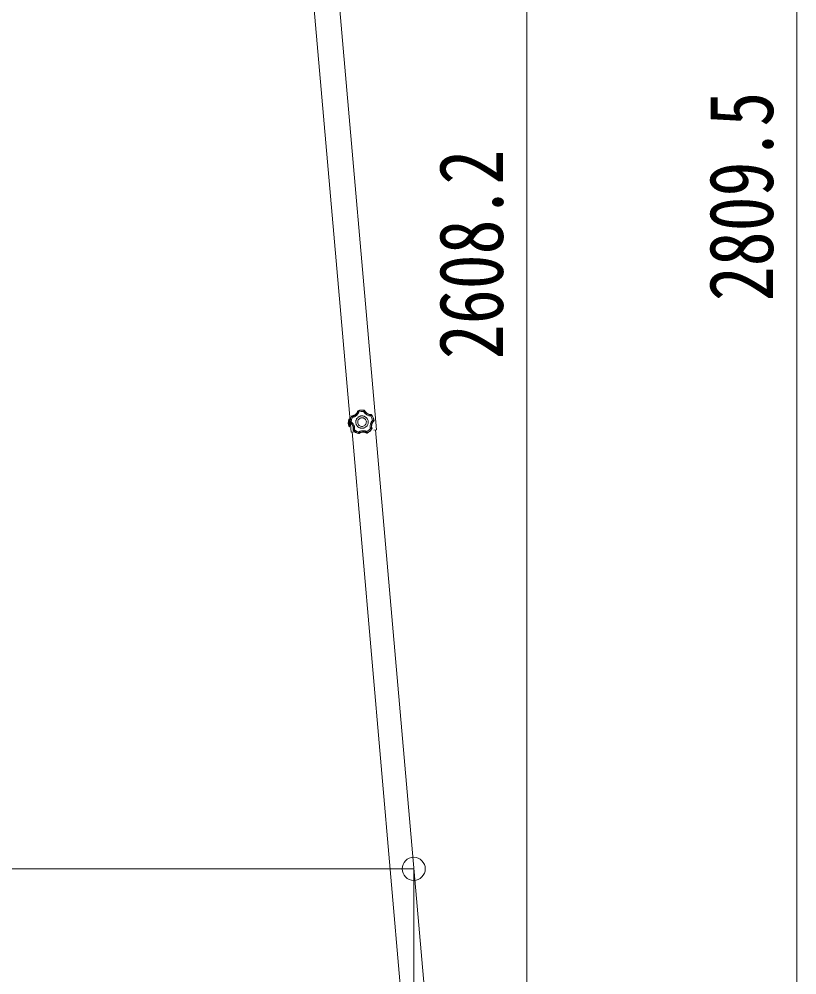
# Model space of a CAD drawing. Units: millimetres at full size, sheet at 1:40. Extents: x -11181 to 11305, y -7804 to 7716.
# Drawn here: x -7164 to -5814, y -4558 to -2898 of the extents above; entities that cross this region are included whole.
import ezdxf
from ezdxf.enums import TextEntityAlignment as Align

# ---------------------------------------------------------------- set-up
doc = ezdxf.new("R2010")
doc.units = ezdxf.units.MM
doc.header["$LTSCALE"] = 40
doc.header["$PDMODE"] = 32
doc.header["$PDSIZE"] = 40
for name, color, linetype, lineweight in [('0-0_0', 7, 'Continuous', 9), ('0-A_寸法', 6, 'Continuous', 9), ('1-1_GLASS', 4, 'Continuous', 9), ('1-2_GLASS_SEAL', 4, 'Continuous', 9), ('1-A', 6, 'Continuous', 9)]:
    doc.layers.add(name, color=color, linetype=linetype, lineweight=lineweight)
doc.styles.add('ＭＳ ゴシック', font='')
doc.styles.get('ＭＳ ゴシック').set_extended_font_data('MS Gothic')

msp = doc.modelspace()

# ---------------------------------------------------------------- linework, layer by layer
at = {"layer": '0-0_0', "color": 6}
for p, q in [((-5813.82, -4606.71), (-5813.82, -1797.21)), ((-6282.84, -1998.51), (-6282.84, -4606.71))]:
    msp.add_line(p, q, dxfattribs=at)
at = {"layer": '1-1_GLASS'}
for p, q in [((-6575.9, -3578.12), (-6576.22, -3578.45)), ((-6575.9, -3578.12), (-6576.22, -3578.45)), ((-6575.99, -3578.76), (-6576.22, -3578.45)), ((-6575.67, -3578.43), (-6575.99, -3578.76)), ((-6575.67, -3578.43), (-6575.99, -3578.76)), ((-6575.9, -3578.12), (-6575.67, -3578.43)), ((-6565.01, -3577.68), (-6564.82, -3577.34)), ((-6564.65, -3577.97), (-6565.01, -3577.68)), ((-6564.65, -3577.97), (-6565.01, -3577.69)), ((-6564.46, -3577.63), (-6564.82, -3577.34)), ((-6564.46, -3577.63), (-6564.82, -3577.34)), ((-6564.46, -3577.63), (-6564.65, -3577.97)), ((-6552.89, -3585.31), (-6552.67, -3585)), ((-6552.25, -3585.2), (-6552.67, -3585)), ((-6552.25, -3585.2), (-6552.66, -3585)), ((-6592.16, -3593.04), (-6591.45, -3592.99)), ((-6592.16, -3593.04), (-6591.71, -3599.53)), ((-6591.25, -3606.01), (-6591.71, -3599.53)), ((-6591.45, -3592.99), (-6590.54, -3605.96)), ((-6589.94, -3598.43), (-6589.58, -3598.3)), ((-6589.94, -3598.43), (-6589.72, -3598.83)), ((-6589.94, -3598.43), (-6589.72, -3598.83)), ((-6589.36, -3598.71), (-6589.72, -3598.83)), ((-6589.58, -3598.3), (-6589.36, -3598.71)), ((-6589.57, -3598.3), (-6589.36, -3598.7)), ((-6586.87, -3587.39), (-6587.25, -3587.64)), ((-6586.87, -3587.39), (-6587.25, -3587.64)), ((-6586.99, -3587.93), (-6587.25, -3587.64)), ((-6586.61, -3587.67), (-6586.99, -3587.93)), ((-6586.61, -3587.67), (-6586.99, -3587.93)), ((-6586.87, -3587.39), (-6586.61, -3587.67)), ((-6552.48, -3585.51), (-6552.89, -3585.31)), ((-6552.48, -3585.51), (-6552.89, -3585.32)), ((-6552.25, -3585.2), (-6552.48, -3585.51)), ((-6548.63, -3595.86), (-6548.47, -3595.43)), ((-6548.63, -3595.86), (-6548.47, -3595.43)), ((-6548.25, -3595.93), (-6548.63, -3595.86)), ((-6548.47, -3595.43), (-6548.09, -3595.5)), ((-6548.25, -3595.93), (-6548.09, -3595.5)), ((-6548.25, -3595.93), (-6548.09, -3595.5)), ((-6591.25, -3606.01), (-6590.54, -3605.96)), ((-6584.51, -3611.72), (-6584.16, -3611.56)), ((-6584.51, -3611.72), (-6584.39, -3612.17)), ((-6584.51, -3611.72), (-6584.39, -3612.17)), ((-6584.04, -3612), (-6584.39, -3612.17)), ((-6584.16, -3611.56), (-6584.04, -3612)), ((-6584.16, -3611.56), (-6584.04, -3612)), ((-6574.97, -3617.66), (-6574.52, -3617.58)), ((-6574.97, -3617.67), (-6574.52, -3617.58)), ((-6574.97, -3618.05), (-6574.97, -3617.67)), ((-6574.97, -3618.05), (-6574.52, -3617.97)), ((-6574.97, -3618.05), (-6574.52, -3617.97)), ((-6574.52, -3617.58), (-6574.52, -3617.97)), ((-6560.69, -3616.62), (-6560.24, -3616.63)), ((-6560.64, -3617), (-6560.69, -3616.62)), ((-6560.69, -3616.62), (-6560.24, -3616.63)), ((-6560.64, -3617), (-6560.19, -3617.02)), ((-6560.64, -3617), (-6560.19, -3617.02)), ((-6560.24, -3616.63), (-6560.19, -3617.02)), ((-6552.05, -3609.76), (-6551.98, -3609.31)), ((-6552.05, -3609.76), (-6551.98, -3609.31)), ((-6551.68, -3609.88), (-6552.05, -3609.76)), ((-6551.98, -3609.31), (-6551.62, -3609.42)), ((-6551.68, -3609.88), (-6551.62, -3609.42)), ((-6551.67, -3609.88), (-6551.61, -3609.42))]:
    msp.add_line(p, q, dxfattribs=at)
for points in [[(-6576.22, -3578.45), (-6576.42, -3579.09), (-6576.66, -3579.72), (-6576.9, -3580.26), (-6577.05, -3580.56), (-6577.2, -3580.85), (-6577.36, -3581.15), (-6577.53, -3581.44), (-6577.71, -3581.72), (-6578.34, -3582.61), (-6579.21, -3583.62), (-6580.19, -3584.53), (-6581.26, -3585.34), (-6582.4, -3586.02), (-6583.38, -3586.49), (-6583.7, -3586.61), (-6584.01, -3586.73), (-6584.33, -3586.84), (-6584.65, -3586.94), (-6584.97, -3587.03), (-6585.54, -3587.17), (-6586.21, -3587.3), (-6586.87, -3587.39)], [(-6586.61, -3587.67), (-6585.95, -3587.58), (-6585.3, -3587.45), (-6584.72, -3587.31), (-6584.4, -3587.22), (-6584.09, -3587.12), (-6583.77, -3587.01), (-6583.46, -3586.9), (-6583.16, -3586.78), (-6582.66, -3586.55), (-6582.07, -3586.26), (-6581.5, -3585.93), (-6581.19, -3585.74), (-6580.92, -3585.55), (-6580.65, -3585.36), (-6580.38, -3585.17), (-6580.12, -3584.96), (-6579.62, -3584.53), (-6578.69, -3583.6), (-6577.86, -3582.58), (-6577.33, -3581.78), (-6577, -3581.2), (-6576.7, -3580.61), (-6576.43, -3580.01), (-6576.19, -3579.39), (-6575.99, -3578.76)], [(-6575.99, -3578.76), (-6575.95, -3578.79), (-6575.88, -3578.85), (-6575.76, -3578.93), (-6575.62, -3579.04), (-6575.44, -3579.18), (-6575.24, -3579.34), (-6575.03, -3579.51), (-6574.8, -3579.7), (-6574.56, -3579.89), (-6574.32, -3580.1), (-6574.57, -3580.75), (-6574.85, -3581.39), (-6575.12, -3581.94), (-6575.29, -3582.25), (-6575.46, -3582.55), (-6575.64, -3582.85), (-6575.82, -3583.14), (-6576.02, -3583.43), (-6576.63, -3584.27), (-6577.54, -3585.31), (-6578.55, -3586.26), (-6578.91, -3586.55), (-6579.18, -3586.77), (-6579.46, -3586.98), (-6579.74, -3587.18), (-6580.03, -3587.37), (-6580.42, -3587.62), (-6581.02, -3587.96), (-6581.63, -3588.28), (-6582.25, -3588.57), (-6582.89, -3588.82), (-6583.55, -3589.05), (-6584.22, -3589.25), (-6584.9, -3589.42), (-6585.58, -3589.55)], [(-6564.82, -3577.34), (-6567.61, -3576.98), (-6570.41, -3576.98), (-6573.19, -3577.37), (-6575.9, -3578.12)], [(-6564.82, -3577.34), (-6567.61, -3576.98), (-6570.41, -3576.99), (-6573.19, -3577.37), (-6575.9, -3578.12)], [(-6565.01, -3577.69), (-6567.69, -3577.34), (-6570.39, -3577.36), (-6573.06, -3577.72), (-6575.67, -3578.43)], [(-6575.67, -3578.43), (-6575.64, -3578.46), (-6575.58, -3578.54), (-6575.49, -3578.65), (-6575.37, -3578.79), (-6575.22, -3578.96), (-6575.06, -3579.16), (-6574.89, -3579.37), (-6574.7, -3579.6), (-6574.51, -3579.85), (-6574.32, -3580.1)], [(-6566.11, -3579.52), (-6570.25, -3579.35), (-6574.32, -3580.1)], [(-6565.01, -3577.69), (-6565.03, -3577.72), (-6565.08, -3577.8), (-6565.16, -3577.93), (-6565.26, -3578.08), (-6565.37, -3578.27), (-6565.51, -3578.49), (-6565.65, -3578.73), (-6565.8, -3578.98), (-6565.96, -3579.25), (-6566.11, -3579.52)], [(-6564.65, -3577.97), (-6564.68, -3578), (-6564.74, -3578.07), (-6564.84, -3578.17), (-6564.97, -3578.3), (-6565.13, -3578.46), (-6565.3, -3578.64), (-6565.49, -3578.84), (-6565.69, -3579.06), (-6565.9, -3579.29), (-6566.11, -3579.52)], [(-6552.89, -3585.32), (-6552.9, -3585.36), (-6552.94, -3585.45), (-6552.98, -3585.58), (-6553.04, -3585.76), (-6553.12, -3585.96), (-6553.21, -3586.2), (-6553.3, -3586.46), (-6553.41, -3586.74), (-6553.52, -3587.02), (-6553.64, -3587.32), (-6554.35, -3587.28), (-6555.05, -3587.21), (-6555.74, -3587.1), (-6556.43, -3586.97), (-6557.12, -3586.8), (-6558.12, -3586.48), (-6559.4, -3585.95), (-6560.63, -3585.3), (-6561.15, -3584.98), (-6561.45, -3584.78), (-6561.73, -3584.58), (-6562.02, -3584.37), (-6562.29, -3584.16), (-6562.63, -3583.88), (-6563.15, -3583.42), (-6563.65, -3582.93), (-6564.12, -3582.42), (-6564.57, -3581.88), (-6565, -3581.32), (-6565.4, -3580.74), (-6565.77, -3580.14), (-6566.11, -3579.52)], [(-6564.65, -3577.97), (-6564.35, -3578.57), (-6564.03, -3579.15), (-6563.68, -3579.71), (-6563.3, -3580.25), (-6562.89, -3580.78), (-6562.46, -3581.27), (-6562, -3581.75), (-6561.52, -3582.19), (-6561.18, -3582.48), (-6560.93, -3582.68), (-6560.66, -3582.88), (-6560.39, -3583.08), (-6560.12, -3583.26), (-6559.74, -3583.5), (-6558.59, -3584.12), (-6557.37, -3584.62), (-6556.43, -3584.91), (-6556.11, -3584.99), (-6555.78, -3585.06), (-6555.45, -3585.12), (-6555.13, -3585.18), (-6554.8, -3585.22), (-6554.22, -3585.28), (-6553.55, -3585.32), (-6552.89, -3585.31)], [(-6552.66, -3585), (-6553.34, -3585), (-6554.01, -3584.97), (-6554.59, -3584.91), (-6554.92, -3584.86), (-6555.25, -3584.81), (-6555.59, -3584.74), (-6555.91, -3584.67), (-6556.24, -3584.59), (-6557.28, -3584.27), (-6558.5, -3583.75), (-6559.68, -3583.1), (-6560.77, -3582.33), (-6561.78, -3581.46), (-6562.52, -3580.67), (-6562.74, -3580.41), (-6562.95, -3580.15), (-6563.15, -3579.88), (-6563.34, -3579.6), (-6563.53, -3579.32), (-6563.84, -3578.83), (-6564.17, -3578.24), (-6564.46, -3577.63)], [(-6587.26, -3587.64), (-6588.47, -3590.19), (-6589.33, -3592.85), (-6589.82, -3595.61), (-6589.94, -3598.43)], [(-6587.25, -3587.64), (-6588.47, -3590.19), (-6589.32, -3592.85), (-6589.82, -3595.61), (-6589.94, -3598.43)], [(-6589.72, -3598.83), (-6589.18, -3599.22), (-6588.66, -3599.64), (-6588.22, -3600.03), (-6587.98, -3600.27), (-6587.74, -3600.51), (-6587.51, -3600.75), (-6587.29, -3601), (-6587.07, -3601.26), (-6586.42, -3602.13), (-6585.73, -3603.27), (-6585.17, -3604.48), (-6584.73, -3605.75), (-6584.44, -3607.05), (-6584.3, -3608.13), (-6584.27, -3608.46), (-6584.26, -3608.8), (-6584.25, -3609.14), (-6584.26, -3609.47), (-6584.27, -3609.81), (-6584.31, -3610.39), (-6584.39, -3611.06), (-6584.51, -3611.72)], [(-6586.99, -3587.93), (-6588.14, -3590.38), (-6588.96, -3592.94), (-6589.44, -3595.6), (-6589.57, -3598.3)], [(-6589.57, -3598.3), (-6589.53, -3598.28), (-6589.45, -3598.25), (-6589.31, -3598.19), (-6589.14, -3598.12), (-6588.93, -3598.04), (-6588.7, -3597.95), (-6588.44, -3597.85), (-6588.16, -3597.74), (-6587.87, -3597.64), (-6587.57, -3597.53)], [(-6589.36, -3598.7), (-6589.32, -3598.68), (-6589.24, -3598.63), (-6589.13, -3598.54), (-6588.97, -3598.44), (-6588.79, -3598.31), (-6588.58, -3598.17), (-6588.35, -3598.02), (-6588.1, -3597.86), (-6587.84, -3597.7), (-6587.57, -3597.53), (-6587.03, -3597.97), (-6586.51, -3598.43), (-6586.07, -3598.86), (-6585.83, -3599.11), (-6585.59, -3599.37), (-6585.36, -3599.63), (-6585.14, -3599.9), (-6584.92, -3600.18), (-6584.32, -3601.02), (-6583.61, -3602.21), (-6583.02, -3603.46), (-6582.85, -3603.89), (-6582.73, -3604.22), (-6582.62, -3604.55), (-6582.52, -3604.88), (-6582.42, -3605.21), (-6582.31, -3605.66), (-6582.16, -3606.33), (-6582.05, -3607.01), (-6581.97, -3607.69), (-6581.92, -3608.38), (-6581.91, -3609.07), (-6581.93, -3609.77), (-6581.98, -3610.47), (-6582.06, -3611.16)], [(-6584.16, -3611.56), (-6584.05, -3610.9), (-6583.97, -3610.24), (-6583.92, -3609.65), (-6583.91, -3609.32), (-6583.91, -3608.99), (-6583.92, -3608.66), (-6583.93, -3608.33), (-6583.95, -3608), (-6584.01, -3607.46), (-6584.11, -3606.81), (-6584.24, -3606.17), (-6584.33, -3605.81), (-6584.42, -3605.5), (-6584.52, -3605.18), (-6584.63, -3604.86), (-6584.74, -3604.55), (-6584.99, -3603.94), (-6585.59, -3602.77), (-6586.31, -3601.67), (-6586.9, -3600.91), (-6587.35, -3600.42), (-6587.82, -3599.95), (-6588.31, -3599.51), (-6588.82, -3599.1), (-6589.36, -3598.71)], [(-6586.99, -3587.93), (-6586.98, -3587.94), (-6586.96, -3587.96), (-6586.94, -3587.99), (-6586.91, -3588.02), (-6586.87, -3588.07), (-6586.83, -3588.12), (-6586.78, -3588.18), (-6586.73, -3588.24), (-6586.67, -3588.31), (-6586.6, -3588.39), (-6586.52, -3588.48), (-6586.37, -3588.66), (-6586.2, -3588.86), (-6586.06, -3589.02), (-6585.97, -3589.12), (-6585.87, -3589.23), (-6585.78, -3589.33), (-6585.68, -3589.44), (-6585.58, -3589.55), (-6587.02, -3593.43), (-6587.57, -3597.53)], [(-6586.61, -3587.67), (-6586.6, -3587.69), (-6586.59, -3587.71), (-6586.57, -3587.74), (-6586.55, -3587.78), (-6586.53, -3587.83), (-6586.5, -3587.89), (-6586.46, -3587.96), (-6586.42, -3588.03), (-6586.38, -3588.11), (-6586.33, -3588.2), (-6586.27, -3588.31), (-6586.16, -3588.52), (-6586.04, -3588.74), (-6585.94, -3588.93), (-6585.87, -3589.05), (-6585.8, -3589.17), (-6585.73, -3589.3), (-6585.65, -3589.42), (-6585.58, -3589.55)], [(-6558.18, -3597.18), (-6558.31, -3596.08), (-6558.55, -3595.03), (-6558.89, -3594.01), (-6559.32, -3593.05), (-6559.84, -3592.14), (-6560.44, -3591.29), (-6561.12, -3590.5), (-6561.87, -3589.79), (-6562.68, -3589.15), (-6563.55, -3588.58), (-6564.48, -3588.11), (-6565.45, -3587.72), (-6566.47, -3587.42), (-6567.52, -3587.23), (-6568.6, -3587.14), (-6569.7, -3587.16), (-6570.8, -3587.3), (-6571.86, -3587.54), (-6572.87, -3587.87), (-6573.83, -3588.3), (-6574.74, -3588.82), (-6575.59, -3589.43), (-6576.38, -3590.1), (-6577.1, -3590.85), (-6577.74, -3591.67), (-6578.3, -3592.54), (-6578.78, -3593.46), (-6579.16, -3594.44), (-6579.46, -3595.45), (-6579.65, -3596.5), (-6579.74, -3597.58), (-6579.72, -3598.69), (-6579.59, -3599.79), (-6579.35, -3600.84), (-6579.01, -3601.86), (-6578.58, -3602.82), (-6578.06, -3603.73), (-6577.46, -3604.58), (-6576.78, -3605.37)], [(-6576.78, -3605.37), (-6576.03, -3606.08), (-6575.22, -3606.72), (-6574.35, -3607.29), (-6573.42, -3607.76), (-6572.45, -3608.15), (-6571.43, -3608.44), (-6570.38, -3608.64), (-6569.3, -3608.73), (-6568.2, -3608.7), (-6567.1, -3608.57), (-6566.04, -3608.33), (-6565.03, -3608), (-6564.06, -3607.57), (-6563.15, -3607.05), (-6562.3, -3606.44), (-6561.52, -3605.77), (-6560.8, -3605.02), (-6560.16, -3604.2), (-6559.6, -3603.33), (-6559.12, -3602.41), (-6558.73, -3601.43), (-6558.44, -3600.42), (-6558.25, -3599.37), (-6558.16, -3598.29), (-6558.18, -3597.18)], [(-6551.98, -3609.31), (-6552.03, -3609.31), (-6552.12, -3609.31), (-6552.27, -3609.3), (-6552.45, -3609.3), (-6552.67, -3609.29), (-6552.92, -3609.28), (-6553.2, -3609.27), (-6553.5, -3609.25), (-6553.81, -3609.23), (-6554.12, -3609.21), (-6554.3, -3608.53), (-6554.45, -3607.84), (-6554.57, -3607.15), (-6554.65, -3606.45), (-6554.7, -3605.75), (-6554.71, -3604.7), (-6554.6, -3603.31), (-6554.36, -3601.94), (-6554.22, -3601.34), (-6554.12, -3601.01), (-6554.02, -3600.67), (-6553.91, -3600.34), (-6553.79, -3600.01), (-6553.63, -3599.6), (-6553.35, -3598.96), (-6553.04, -3598.34), (-6552.7, -3597.73), (-6552.33, -3597.13), (-6551.93, -3596.55), (-6551.5, -3595.99), (-6551.04, -3595.46), (-6550.56, -3594.94)], [(-6552.48, -3585.51), (-6552.5, -3585.55), (-6552.55, -3585.63), (-6552.63, -3585.76), (-6552.72, -3585.91), (-6552.84, -3586.1), (-6552.98, -3586.32), (-6553.13, -3586.55), (-6553.29, -3586.8), (-6553.47, -3587.06), (-6553.64, -3587.32)], [(-6550.56, -3594.94), (-6551.68, -3590.96), (-6553.64, -3587.32)], [(-6548.63, -3595.86), (-6549.11, -3596.32), (-6549.56, -3596.8), (-6549.99, -3597.31), (-6550.39, -3597.84), (-6550.76, -3598.39), (-6551.1, -3598.96), (-6551.4, -3599.54), (-6551.68, -3600.14), (-6551.85, -3600.54), (-6551.96, -3600.85), (-6552.07, -3601.16), (-6552.17, -3601.48), (-6552.26, -3601.8), (-6552.37, -3602.23), (-6552.61, -3603.52), (-6552.71, -3604.83), (-6552.69, -3605.82), (-6552.67, -3606.15), (-6552.63, -3606.48), (-6552.59, -3606.81), (-6552.54, -3607.14), (-6552.49, -3607.46), (-6552.36, -3608.04), (-6552.19, -3608.68), (-6551.98, -3609.31)], [(-6548.47, -3595.43), (-6548.98, -3592.77), (-6549.82, -3590.21), (-6550.99, -3587.78), (-6552.48, -3585.51)], [(-6551.61, -3609.42), (-6551.83, -3608.78), (-6552, -3608.14), (-6552.12, -3607.56), (-6552.18, -3607.23), (-6552.23, -3606.9), (-6552.27, -3606.57), (-6552.31, -3606.23), (-6552.33, -3605.9), (-6552.34, -3604.81), (-6552.23, -3603.48), (-6551.98, -3602.17), (-6551.59, -3600.89), (-6551.06, -3599.66), (-6550.54, -3598.71), (-6550.36, -3598.43), (-6550.18, -3598.14), (-6549.98, -3597.87), (-6549.78, -3597.6), (-6549.58, -3597.34), (-6549.2, -3596.89), (-6548.74, -3596.39), (-6548.25, -3595.93)], [(-6548.09, -3595.5), (-6548.6, -3592.73), (-6549.48, -3590.07), (-6550.7, -3587.54), (-6552.25, -3585.2)], [(-6548.09, -3595.5), (-6548.6, -3592.73), (-6549.48, -3590.07), (-6550.7, -3587.55), (-6552.25, -3585.2)], [(-6548.47, -3595.43), (-6548.51, -3595.42), (-6548.61, -3595.39), (-6548.75, -3595.36), (-6548.93, -3595.31), (-6549.14, -3595.26), (-6549.39, -3595.2), (-6549.66, -3595.14), (-6549.95, -3595.07), (-6550.25, -3595.01), (-6550.56, -3594.94)], [(-6548.63, -3595.86), (-6548.67, -3595.84), (-6548.75, -3595.79), (-6548.88, -3595.73), (-6549.05, -3595.65), (-6549.25, -3595.55), (-6549.47, -3595.44), (-6549.72, -3595.32), (-6549.99, -3595.2), (-6550.27, -3595.07), (-6550.56, -3594.94)], [(-6584.39, -3612.17), (-6582.35, -3614.1), (-6580.08, -3615.74), (-6577.61, -3617.07), (-6574.97, -3618.05)], [(-6584.39, -3612.17), (-6582.35, -3614.1), (-6580.08, -3615.74), (-6577.61, -3617.07), (-6574.97, -3618.05)], [(-6584.16, -3611.56), (-6584.12, -3611.55), (-6584.03, -3611.54), (-6583.89, -3611.51), (-6583.7, -3611.48), (-6583.49, -3611.44), (-6583.24, -3611.4), (-6582.97, -3611.35), (-6582.67, -3611.29), (-6582.37, -3611.23), (-6582.06, -3611.16)], [(-6584.04, -3612), (-6584, -3611.98), (-6583.91, -3611.95), (-6583.78, -3611.9), (-6583.6, -3611.83), (-6583.4, -3611.74), (-6583.16, -3611.64), (-6582.91, -3611.54), (-6582.63, -3611.42), (-6582.35, -3611.29), (-6582.06, -3611.16)], [(-6584.04, -3612), (-6582.07, -3613.85), (-6579.88, -3615.43), (-6577.51, -3616.71), (-6574.97, -3617.66)], [(-6582.06, -3611.16), (-6578.82, -3613.73), (-6575.09, -3615.52)], [(-6574.52, -3617.58), (-6574.54, -3617.54), (-6574.56, -3617.45), (-6574.6, -3617.31), (-6574.66, -3617.14), (-6574.72, -3616.92), (-6574.79, -3616.68), (-6574.86, -3616.41), (-6574.94, -3616.13), (-6575.01, -3615.83), (-6575.09, -3615.52), (-6574.5, -3615.14), (-6573.89, -3614.78), (-6573.27, -3614.46), (-6572.63, -3614.16), (-6571.97, -3613.9), (-6570.98, -3613.57), (-6569.63, -3613.24), (-6568.25, -3613.04), (-6567.64, -3613), (-6567.29, -3612.99), (-6566.93, -3612.98), (-6566.58, -3612.98), (-6566.23, -3612.99), (-6565.8, -3613.02), (-6565.1, -3613.09), (-6564.42, -3613.19), (-6563.73, -3613.33), (-6563.05, -3613.49), (-6562.38, -3613.7), (-6561.71, -3613.93), (-6561.06, -3614.2), (-6560.42, -3614.49)], [(-6574.97, -3617.66), (-6574.98, -3617.62), (-6574.98, -3617.53), (-6575, -3617.38), (-6575.01, -3617.2), (-6575.02, -3616.97), (-6575.04, -3616.72), (-6575.05, -3616.44), (-6575.07, -3616.15), (-6575.08, -3615.84), (-6575.09, -3615.52)], [(-6560.69, -3616.62), (-6561.28, -3616.3), (-6561.88, -3616.02), (-6562.5, -3615.77), (-6563.12, -3615.56), (-6563.76, -3615.38), (-6564.41, -3615.23), (-6565.05, -3615.12), (-6565.71, -3615.04), (-6566.14, -3615), (-6566.47, -3614.99), (-6566.8, -3614.98), (-6567.14, -3614.99), (-6567.47, -3615), (-6567.91, -3615.02), (-6569.21, -3615.2), (-6570.49, -3615.51), (-6571.42, -3615.83), (-6571.73, -3615.96), (-6572.03, -3616.09), (-6572.33, -3616.23), (-6572.63, -3616.38), (-6572.92, -3616.54), (-6573.43, -3616.83), (-6573.99, -3617.19), (-6574.52, -3617.58)], [(-6574.52, -3617.97), (-6573.98, -3617.57), (-6573.41, -3617.21), (-6572.91, -3616.91), (-6572.61, -3616.75), (-6572.31, -3616.6), (-6572.01, -3616.46), (-6571.7, -3616.33), (-6571.39, -3616.2), (-6570.36, -3615.85), (-6569.06, -3615.55), (-6567.73, -3615.38), (-6566.39, -3615.36), (-6565.07, -3615.48), (-6564, -3615.68), (-6563.67, -3615.76), (-6563.35, -3615.85), (-6563.03, -3615.95), (-6562.71, -3616.06), (-6562.39, -3616.17), (-6561.85, -3616.4), (-6561.24, -3616.68), (-6560.64, -3617)], [(-6560.69, -3616.62), (-6560.69, -3616.57), (-6560.67, -3616.48), (-6560.65, -3616.34), (-6560.62, -3616.16), (-6560.59, -3615.94), (-6560.56, -3615.69), (-6560.52, -3615.41), (-6560.49, -3615.12), (-6560.45, -3614.81), (-6560.42, -3614.49)], [(-6560.42, -3614.49), (-6556.98, -3612.2), (-6554.12, -3609.21)], [(-6560.24, -3616.63), (-6560.24, -3616.59), (-6560.24, -3616.49), (-6560.25, -3616.35), (-6560.27, -3616.17), (-6560.28, -3615.94), (-6560.3, -3615.69), (-6560.33, -3615.41), (-6560.35, -3615.12), (-6560.39, -3614.81), (-6560.42, -3614.49)], [(-6560.24, -3616.63), (-6557.86, -3615.33), (-6555.69, -3613.74), (-6553.74, -3611.87), (-6552.05, -3609.76)], [(-6560.19, -3617.02), (-6557.71, -3615.68), (-6555.45, -3614.02), (-6553.43, -3612.08), (-6551.67, -3609.88)], [(-6560.19, -3617.02), (-6557.71, -3615.68), (-6555.45, -3614.02), (-6553.43, -3612.08), (-6551.68, -3609.88)], [(-6552.05, -3609.76), (-6552.09, -3609.75), (-6552.18, -3609.73), (-6552.32, -3609.7), (-6552.5, -3609.65), (-6552.72, -3609.6), (-6552.96, -3609.53), (-6553.23, -3609.46), (-6553.52, -3609.38), (-6553.82, -3609.3), (-6554.12, -3609.21)]]:
    msp.add_lwpolyline(points, dxfattribs=at)
msp.add_lwpolyline([(-6561.46, -3597.41), (-6561.72, -3595.91), (-6562.26, -3594.54), (-6563.03, -3593.32), (-6564.03, -3592.27), (-6565.2, -3591.44), (-6566.52, -3590.83), (-6567.95, -3590.5), (-6569.47, -3590.45), (-6570.97, -3590.71), (-6572.34, -3591.24), (-6573.57, -3592.02), (-6574.61, -3593.01), (-6575.45, -3594.18), (-6576.05, -3595.5), (-6576.39, -3596.94), (-6576.43, -3598.46), (-6576.18, -3599.96), (-6575.64, -3601.33), (-6574.86, -3602.55), (-6573.87, -3603.6), (-6572.7, -3604.43), (-6571.38, -3605.04), (-6569.94, -3605.37), (-6568.43, -3605.42), (-6566.93, -3605.16), (-6565.55, -3604.63), (-6564.33, -3603.85), (-6563.29, -3602.86), (-6562.45, -3601.69), (-6561.85, -3600.37), (-6561.51, -3598.93)], close=True, dxfattribs=at)
msp.add_arc((-6572.84, -3598.21), 20, 165.03443, 202.96557, dxfattribs=at)
at = {"layer": '1-2_GLASS_SEAL'}
for p, q in [((-6727.26, -2019.19), (-6587.85, -3615.25)), ((-6683.42, -2015.37), (-6544.02, -3611.42)), ((-6587.85, -3615.25), (-6577.24, -3614.32)), ((-6501.96, -4581.36), (-6586.36, -3615.12)), ((-6548.39, -3611.8), (-6544.02, -3611.42)), ((-6461.12, -4577.79), (-6545.51, -3611.55))]:
    msp.add_line(p, q, dxfattribs=at)
at = {"layer": '1-A'}
for p, q in [((-9149.17, -4373.75), (-6479.17, -4373.75)), ((-6479.17, -4373.75), (-6479.17, -4606.71))]:
    msp.add_line(p, q, dxfattribs=at)
msp.add_point((-6479.17, -4373.75), dxfattribs=at)

# ---------------------------------------------------------------- texts
at = {"layer": '0-A_寸法', "color": 7, "style": 'ＭＳ ゴシック', "width": 0.8}
for s, p in [('2809.5', (-5821.82, -3387.96)), ('2608.2', (-6290.84, -3488.61))]:
    msp.add_text(s, height=111.4, rotation=90, dxfattribs=at).set_placement(p, align=Align.BOTTOM_LEFT)

doc.saveas('drawing.dxf')
